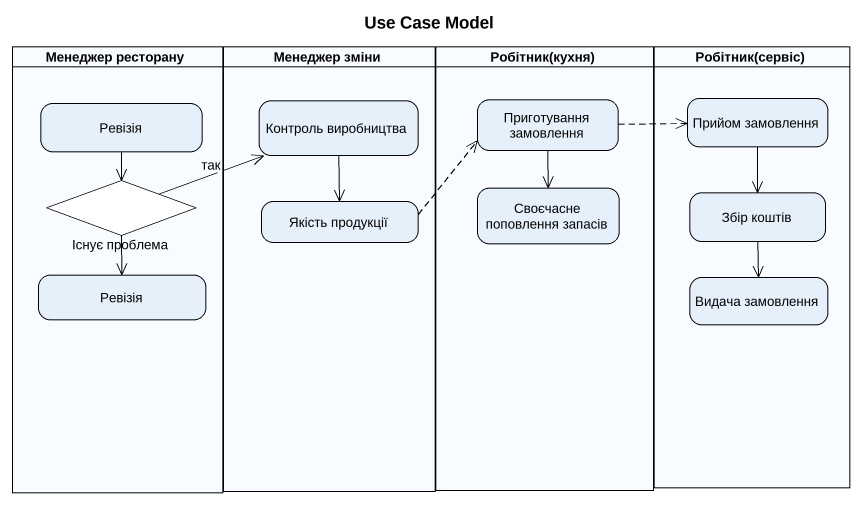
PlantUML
@startuml
title Use Case Model
hide empty description
state "Менеджер ресторану" as Менеджер_ресторану <<partition>> {
  state Ревізія
  state "Існує проблема" as Існує_проблема <<choice>>
  state "Ревізія" as Ревізія_2
}
state "Менеджер зміни" as Менеджер_зміни <<partition>> {
  state "Контроль виробництва" as Контроль_виробництва
  state "Якість продукції" as Якість_продукції
}
state "Робітник(кухня)" as Робітник_кухня <<partition>> {
  state "Приготування замовлення" as Приготування_замовлення
  state "Своєчасне поповлення запасів" as Своєчасне_поповлення_запасів
}
state "Робітник(сервіс)" as Робітник_сервіс <<partition>> {
  state "Прийом замовлення" as Прийом_замовлення
  state "Збір коштів" as Збір_коштів
  state "Видача замовлення" as Видача_замовлення
}
Ревізія --> Існує_проблема
Контроль_виробництва --> Якість_продукції
Приготування_замовлення -right[dashed]-> Прийом_замовлення
Приготування_замовлення --> Своєчасне_поповлення_запасів
Прийом_замовлення --> Збір_коштів
Існує_проблема -right-> Контроль_виробництва : так
Існує_проблема --> Ревізія_2
Збір_коштів --> Видача_замовлення
Якість_продукції -right[dashed]-> Приготування_замовлення
@enduml
